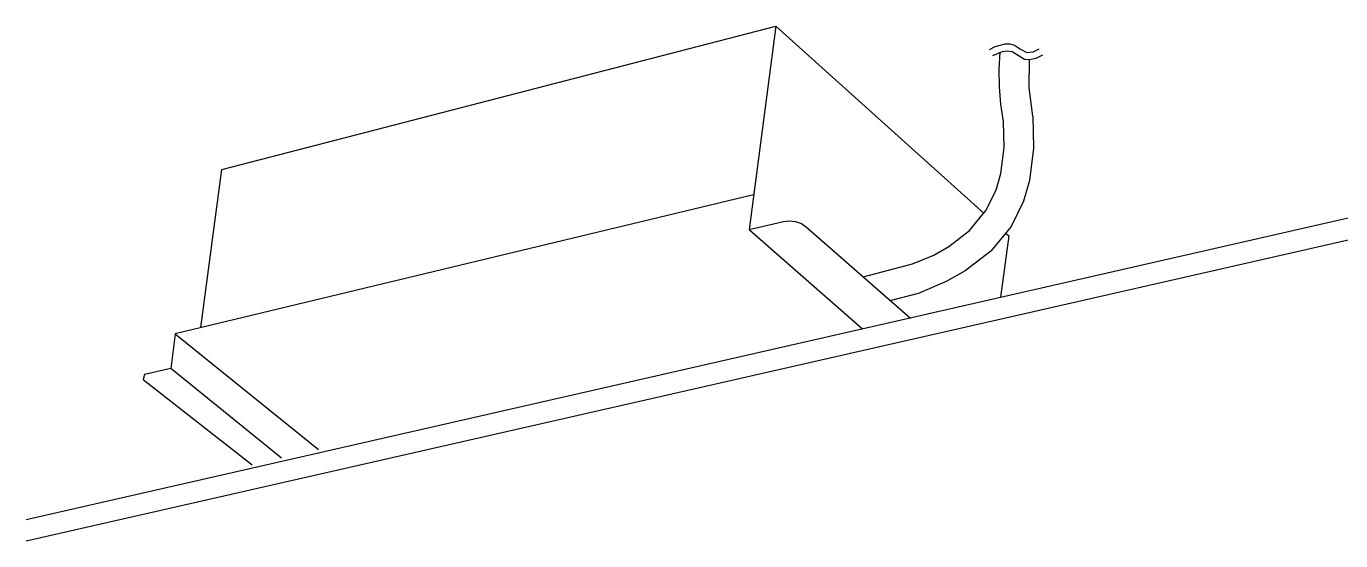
# Model space of a CAD drawing. Header units: millimetres. Extents: x 14 to 828, y 15 to 581.
# Drawn here: x 718.27 to 746.89, y 497.17 to 508.37 of the extents above; entities that cross this region are included whole.
import ezdxf

# ---------------------------------------------------------------- set-up
doc = ezdxf.new("R2010")
doc.units = ezdxf.units.MM
doc.header["$LTSCALE"] = 0.2
doc.layers.add('1_シンボル', color=2, linetype='Continuous')

msp = doc.modelspace()

# ---------------------------------------------------------------- linework, layer by layer
at = {"layer": '1_シンボル', "color": 7}
for points in [[(722.075, 501.81), (722.528, 505.251), (734.59, 508.371), (739.121, 504.293)], [(734.59, 508.371), (734.007, 503.943), (734.757, 504.123), (734.889, 504.138), (735.021, 504.122), (735.146, 504.074), (735.256, 504), (737.521, 502.016)], [(739.238, 507.864), (739.367, 507.93), (739.58, 507.991), (739.685, 507.992), (739.784, 507.963), (739.916, 507.871), (740.052, 507.799), (740.188, 507.812), (740.319, 507.877)], [(739.314, 507.735), (739.52, 507.824), (739.629, 507.839), (739.732, 507.822), (740.004, 507.657), (740.102, 507.644), (740.255, 507.678), (740.398, 507.75)], [(739.545, 506.301), (739.489, 506.675), (739.459, 507.052), (739.453, 507.431), (739.472, 507.809)], [(740.181, 506.417), (740.107, 507.029), (740.108, 507.644)], [(740.181, 506.417), (740.2, 505.716), (740.11, 505.014), (739.981, 504.564), (739.709, 504.011), (739.266, 503.478), (738.71, 503.045), (738.298, 502.812), (737.725, 502.57)], [(736.49, 502.919), (737.563, 503.196), (738.026, 503.391), (738.358, 503.579), (738.807, 503.928), (739.164, 504.359), (739.383, 504.805), (739.488, 505.168), (739.561, 505.735), (739.545, 506.301)], [(718.274, 497.631), (748.197, 504.459)], [(734.106, 504.698), (721.517, 501.676), (724.633, 499.155)], [(718.274, 497.171), (748.328, 504.014)], [(734.014, 503.937), (736.473, 501.783)], [(739.606, 503.858), (739.658, 503.81), (739.482, 502.47)], [(737.079, 502.403), (737.725, 502.57)], [(721.517, 501.676), (721.417, 500.921)], [(723.827, 498.971), (721.417, 500.921), (720.848, 500.789), (720.821, 500.677), (723.192, 498.826)]]:
    msp.add_lwpolyline(points, dxfattribs=at)

doc.saveas('drawing.dxf')
